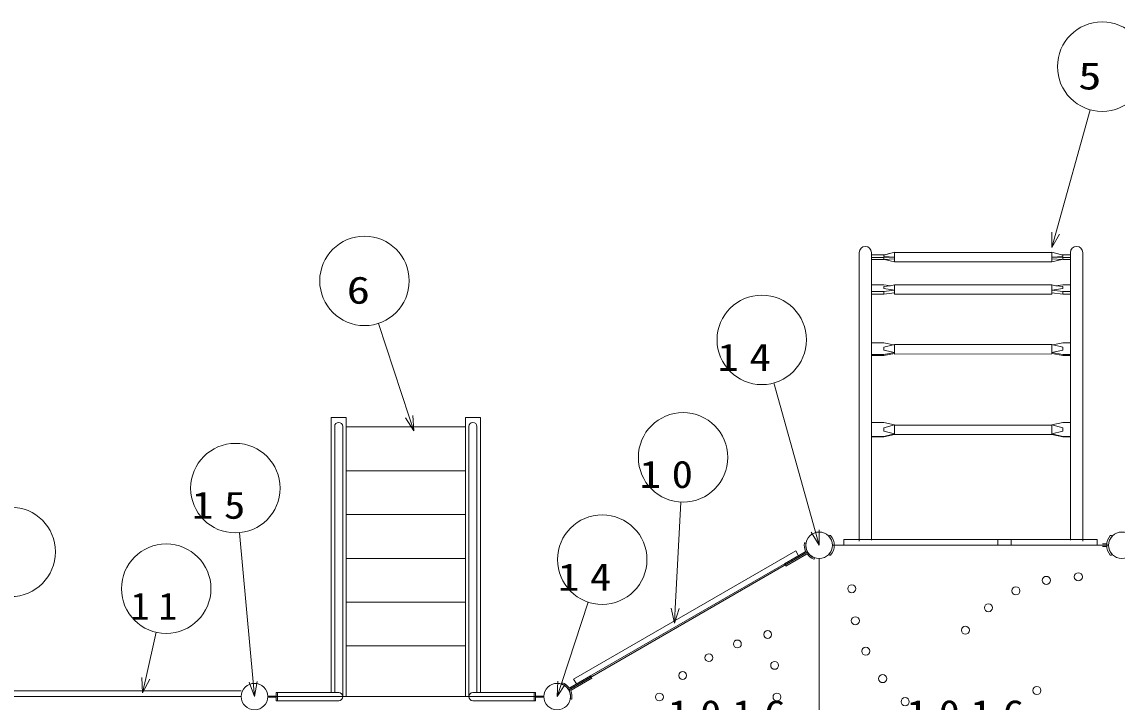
# Model space of a CAD drawing. Units: millimetres on the paper. Extents: x 0 to 420, y -594 to 297.
# Drawn here: x 156.7 to 218, y 182.3 to 220.3 of the extents above; entities that cross this region are included whole.
import ezdxf
from ezdxf.enums import TextEntityAlignment as Align

# ---------------------------------------------------------------- set-up
doc = ezdxf.new("R2010")
doc.units = ezdxf.units.MM
for name, color, linetype, lineweight in [('2D', 7, 'Continuous', 13), ('AM_5', 7, 'Continuous', 13), ('TEXT', 7, 'Continuous', 13)]:
    doc.layers.add(name, color=color, linetype=linetype, lineweight=lineweight)
doc.styles.add('ＭＳ ゴシック', font='')
doc.styles.get('ＭＳ ゴシック').set_extended_font_data('MS Gothic')

msp = doc.modelspace()

# ---------------------------------------------------------------- linework, layer by layer
at = {"layer": '2D'}
for p, q in [((203.544, 191.28), (203.544, 207.405)), ((204.234, 207.405), (204.234, 191.323)), ((204.953, 207.276), (204.242, 207.277)), ((204.242, 207.124), (204.914, 207.124)), ((204.242, 207.023), (204.914, 207.023)), ((204.914, 207.266), (205.527, 207.419)), ((204.914, 207.182), (204.914, 207.266)), ((205.527, 207.151), (204.914, 207.182)), ((204.914, 207.124), (205.527, 207.151)), ((204.914, 207.124), (204.914, 207.023)), ((204.914, 207.023), (205.527, 207.05)), ((205.527, 207.419), (204.953, 207.276)), ((205.527, 206.883), (204.957, 207.025)), ((205.527, 207.05), (205.527, 207.419)), ((205.527, 207.416), (214.308, 207.414)), ((205.527, 206.888), (205.527, 207.416)), ((205.527, 207.05), (205.527, 206.883)), ((214.308, 207.419), (214.882, 207.276)), ((214.308, 207.05), (214.308, 207.419)), ((214.921, 207.266), (214.308, 207.419)), ((214.308, 207.414), (214.308, 206.888)), ((214.308, 207.151), (214.921, 207.182)), ((214.921, 207.124), (214.308, 207.151)), ((214.308, 207.05), (214.308, 206.883)), ((214.921, 207.023), (214.308, 207.05)), ((214.308, 206.883), (214.878, 207.025)), ((214.882, 207.276), (215.357, 207.277)), ((214.921, 207.182), (214.921, 207.266)), ((214.921, 207.124), (214.921, 207.023)), ((215.357, 207.124), (214.921, 207.124)), ((215.357, 207.023), (214.921, 207.023)), ((215.357, 207.405), (215.357, 191.323)), ((216.048, 191.27), (216.048, 207.405)), ((214.308, 206.888), (205.527, 206.888)), ((204.914, 205.594), (204.242, 205.594)), ((204.242, 205.232), (204.914, 205.232)), ((205.298, 205.55), (204.914, 205.594)), ((204.914, 205.512), (205.298, 205.55)), ((204.914, 205.389), (204.914, 205.512)), ((205.527, 205.304), (204.914, 205.389)), ((204.914, 205.232), (205.527, 205.304)), ((204.914, 205.232), (204.914, 205.086)), ((204.914, 205.086), (205.527, 205.161)), ((205.527, 205.608), (205.298, 205.55)), ((205.527, 205.13), (205.442, 205.154)), ((205.527, 205.161), (205.527, 205.608)), ((205.527, 205.608), (214.308, 205.608)), ((205.527, 205.072), (205.527, 205.608)), ((205.527, 205.217), (205.527, 205.13)), ((214.308, 205.608), (214.308, 205.072)), ((214.308, 205.608), (214.537, 205.55)), ((214.308, 205.161), (214.308, 205.608)), ((214.308, 205.304), (214.921, 205.389)), ((214.921, 205.232), (214.308, 205.304)), ((214.308, 205.217), (214.308, 205.13)), ((214.921, 205.086), (214.308, 205.161)), ((214.308, 205.13), (214.381, 205.15)), ((214.537, 205.55), (214.921, 205.594)), ((214.921, 205.512), (214.537, 205.55)), ((214.921, 205.594), (215.357, 205.594)), ((214.921, 205.389), (214.921, 205.512)), ((214.921, 205.232), (214.921, 205.086)), ((215.357, 205.232), (214.921, 205.232)), ((204.242, 205.086), (204.914, 205.086)), ((214.308, 205.072), (205.527, 205.072)), ((215.357, 205.086), (214.921, 205.086)), ((176.673, 203.448), (178.388, 198.231)), ((204.914, 202.351), (204.242, 202.351)), ((205.472, 202.252), (204.914, 202.351)), ((204.914, 202.113), (205.527, 202.264)), ((204.914, 201.953), (204.914, 202.113)), ((205.527, 202.265), (205.472, 202.252)), ((205.527, 202.269), (214.308, 202.265)), ((205.527, 201.733), (205.527, 202.269)), ((205.527, 201.764), (205.527, 202.265)), ((214.308, 202.265), (214.308, 201.736)), ((214.308, 202.265), (214.363, 202.252)), ((214.308, 201.764), (214.308, 202.265)), ((214.921, 202.113), (214.308, 202.264)), ((214.363, 202.252), (214.921, 202.351)), ((214.921, 202.351), (215.357, 202.351)), ((214.921, 201.953), (214.921, 202.113)), ((204.242, 201.716), (204.914, 201.716)), ((204.242, 201.651), (204.914, 201.651)), ((205.527, 201.825), (204.914, 201.953)), ((204.914, 201.716), (205.527, 201.825)), ((204.914, 201.651), (205.527, 201.764)), ((214.308, 201.736), (205.527, 201.733)), ((214.308, 201.825), (214.921, 201.953)), ((214.921, 201.716), (214.308, 201.825)), ((214.921, 201.651), (214.308, 201.764)), ((215.357, 201.716), (214.921, 201.716)), ((215.357, 201.651), (214.921, 201.651)), ((174.035, 198.188), (174.868, 198.188)), ((174.035, 198.188), (174.035, 182.813)), ((174.868, 198.188), (174.868, 182.587)), ((178.176, 198.161), (178.648, 197.44)), ((178.388, 198.231), (178.648, 197.44)), ((178.648, 197.44), (178.6, 198.301)), ((181.535, 198.188), (182.368, 198.188)), ((181.535, 198.188), (181.535, 182.587)), ((182.368, 198.188), (182.368, 182.813)), ((204.914, 197.907), (204.242, 197.907)), ((205.527, 197.773), (204.914, 197.907)), ((204.914, 197.618), (205.527, 197.772)), ((205.527, 197.234), (205.527, 197.773)), ((205.527, 197.767), (214.308, 197.767)), ((205.527, 197.241), (205.527, 197.767)), ((214.308, 197.773), (214.921, 197.907)), ((214.308, 197.234), (214.308, 197.773)), ((214.921, 197.618), (214.308, 197.772)), ((214.308, 197.767), (214.308, 197.241)), ((214.921, 197.907), (215.357, 197.907)), ((174.225, 197.683), (174.225, 182.813)), ((174.678, 197.683), (174.678, 182.587)), ((174.868, 197.657), (181.535, 197.657)), ((181.725, 197.683), (181.725, 182.587)), ((182.178, 197.683), (182.178, 182.813)), ((204.242, 197.133), (204.914, 197.133)), ((204.914, 197.423), (204.914, 197.618)), ((204.914, 197.493), (204.914, 197.525)), ((205.527, 197.266), (204.914, 197.423)), ((204.914, 197.133), (205.527, 197.266)), ((204.914, 197.101), (205.527, 197.234)), ((214.308, 197.241), (205.527, 197.241)), ((214.308, 197.266), (214.921, 197.423)), ((214.921, 197.133), (214.308, 197.266)), ((214.921, 197.101), (214.308, 197.234)), ((214.921, 197.423), (214.921, 197.618)), ((214.921, 197.493), (214.921, 197.525)), ((215.357, 197.133), (214.921, 197.133)), ((204.242, 197.101), (204.914, 197.101)), ((215.357, 197.101), (214.921, 197.101)), ((174.868, 195.21), (181.535, 195.21)), ((174.868, 192.762), (181.535, 192.762)), ((200.503, 191.182), (200.489, 191.172)), ((200.565, 191.172), (200.503, 191.182)), ((201.834, 191.568), (201.847, 191.579)), ((217.484, 191.044), (202.05, 191.044)), ((202.151, 191.044), (202.392, 191.044)), ((202.169, 191.044), (202.392, 191.044)), ((202.169, 191.044), (202.392, 191.044)), ((202.684, 191.361), (202.684, 191.044)), ((216.85, 191.361), (202.684, 191.361)), ((212.425, 191.044), (207.109, 191.044)), ((211.305, 191.361), (211.305, 191.044)), ((212.035, 191.361), (212.035, 191.044)), ((216.85, 191.361), (216.85, 191.044)), ((217.365, 191.119), (217.142, 191.119)), ((217.383, 191.044), (217.142, 191.044)), ((217.365, 191.044), (217.142, 191.044)), ((217.365, 191.044), (217.142, 191.044)), ((217.7, 191.568), (217.687, 191.579)), ((187.301, 182.957), (200.668, 190.674)), ((199.995, 190.737), (187.582, 183.571)), ((200.153, 190.463), (187.741, 183.297)), ((200.53, 190.681), (199.368, 190.01)), ((200.568, 190.616), (199.405, 189.945)), ((200.568, 190.616), (199.405, 189.945)), ((200.605, 190.551), (199.442, 189.88)), ((199.995, 190.737), (200.153, 190.463)), ((201.834, 190.52), (201.847, 190.51)), ((217.365, 190.969), (217.142, 190.969)), ((217.7, 190.52), (217.687, 190.51)), ((174.868, 190.315), (181.535, 190.315)), ((199.368, 190.01), (199.405, 189.945)), ((199.442, 189.88), (199.405, 189.945)), ((201.026, 190.278), (201.01, 190.27)), ((201.047, 190.336), (201.026, 190.278)), ((201.309, 190.303), (201.309, 174.869)), ((201.309, 190.303), (201.309, 174.869)), ((174.868, 187.867), (181.535, 187.867)), ((174.868, 185.42), (181.535, 185.42)), ((187.364, 183.079), (188.526, 183.75)), ((187.401, 183.014), (188.564, 183.686)), ((187.401, 183.014), (188.564, 183.686)), ((188.526, 183.75), (188.564, 183.686)), ((188.601, 183.621), (188.564, 183.686)), ((186.921, 183.295), (186.943, 183.353)), ((186.943, 183.353), (186.959, 183.36)), ((187.438, 182.95), (188.601, 183.621)), ((187.582, 183.571), (187.741, 183.297)), ((169.003, 182.903), (153.569, 182.903)), ((169.003, 182.586), (153.569, 182.586)), ((185.919, 182.586), (170.484, 182.586)), ((170.485, 182.613), (170.952, 182.613)), ((170.485, 182.56), (170.952, 182.56)), ((170.952, 182.36), (170.952, 182.813)), ((170.952, 182.813), (174.452, 182.813)), ((171.035, 182.36), (171.035, 182.813)), ((181.725, 182.587), (174.678, 182.587)), ((185.451, 182.813), (181.951, 182.813)), ((185.368, 182.813), (185.368, 182.36)), ((185.451, 182.813), (185.451, 182.36)), ((185.917, 182.613), (185.451, 182.613)), ((185.917, 182.56), (185.451, 182.56)), ((187.404, 182.459), (187.465, 182.448)), ((187.465, 182.448), (187.479, 182.459)), ((170.952, 182.36), (174.452, 182.36)), ((185.451, 182.36), (181.951, 182.36))]:
    msp.add_line(p, q, dxfattribs=at)
for centre, radius in [((175.892, 205.822), 2.5), ((201.309, 191.044), 0.741), ((218.225, 191.044), 0.741), ((214.008, 189.084), 0.225), ((215.797, 189.283), 0.225), ((203.131, 188.616), 0.225), ((212.305, 188.499), 0.225), ((210.773, 187.555), 0.225), ((203.329, 186.827), 0.225), ((198.428, 186.059), 0.219), ((209.484, 186.298), 0.225), ((196.738, 185.532), 0.219), ((195.144, 184.762), 0.219), ((203.915, 185.125), 0.225), ((198.817, 184.332), 0.219), ((193.68, 183.767), 0.219), ((204.859, 183.592), 0.225), ((169.744, 182.587), 0.741), ((186.66, 182.586), 0.741), ((213.478, 182.929), 0.225), ((192.379, 182.566), 0.219), ((198.948, 182.566), 0.219), ((206.116, 182.304), 0.225)]:
    msp.add_circle(centre, radius, dxfattribs=at)
for centre, radius, start, end in [((203.889, 207.399), 0.345, 0.84881, 179.15119), ((215.702, 207.399), 0.345, 0.84881, 179.15119), ((174.452, 197.683), 0.227, 0, 180), ((181.951, 197.683), 0.227, 0, 180), ((201.309, 191.044), 0.83, 171.14408, 202.81924), ((201.309, 191.044), 0.755, 170.29097, 202.81924), ((201.309, 191.044), 0.742, 315.05104, 44.94896), ((201.911, 191.502), 0.1, 77.17799, 129.79182), ((201.926, 191.567), 0.0333, 40.29832, 77.17799), ((201.309, 191.044), 0.842, 319.70168, 40.29832), ((217.365, 191.153), 0.0333, 270, 312.14378), ((218.225, 191.044), 0.842, 139.70168, 220.29832), ((218.225, 191.044), 0.742, 135.05104, 224.94896), ((217.608, 191.567), 0.0333, 102.82201, 139.70168), ((217.623, 191.502), 0.1, 50.20818, 102.82201), ((200.514, 190.71), 0.0332, 300, 22.81924), ((200.514, 190.71), 0.108, 300, 22.81924), ((200.622, 190.523), 0.108, 37.18076, 120), ((200.622, 190.523), 0.0332, 37.18076, 120), ((201.309, 191.044), 0.83, 217.18076, 248.85592), ((201.309, 191.044), 0.755, 217.18076, 249.70903), ((201.911, 190.586), 0.1, 230.20818, 282.82201), ((201.926, 190.521), 0.0333, 282.82201, 319.70168), ((217.365, 190.936), 0.0333, 47.85622, 90), ((217.608, 190.521), 0.0333, 220.29832, 257.17799), ((217.623, 190.586), 0.1, 257.17799, 309.79182), ((186.659, 182.586), 0.755, 37.18076, 69.70903), ((186.659, 182.586), 0.83, 37.18076, 68.85592), ((187.347, 183.108), 0.0332, 217.18076, 300), ((174.452, 182.587), 0.227, 270, 90), ((181.951, 182.587), 0.227, 90, 270), ((187.347, 183.108), 0.108, 217.18076, 300), ((187.455, 182.921), 0.108, 120, 202.81924), ((186.659, 182.586), 0.755, 350.29097, 22.81924), ((187.455, 182.921), 0.0332, 120, 202.81924), ((186.659, 182.586), 0.83, 351.14408, 22.81924)]:
    msp.add_arc(centre, radius, start, end, dxfattribs=at)
at = {"layer": 'AM_5'}
for p, q in [((216.456, 215.387), (214.532, 208.491)), ((214.317, 208.551), (214.308, 207.688)), ((214.532, 208.491), (214.308, 207.688)), ((214.308, 207.688), (214.747, 208.431)), ((198.774, 200.118), (201.085, 191.847)), ((193.571, 193.463), (193.263, 187.517)), ((168.903, 191.748), (169.668, 183.416)), ((200.87, 191.787), (201.309, 191.044)), ((201.085, 191.847), (201.309, 191.044)), ((201.309, 191.044), (201.3, 191.907)), ((188.401, 187.869), (186.92, 183.378)), ((193.04, 187.528), (193.22, 186.685)), ((193.263, 187.517), (193.22, 186.685)), ((193.22, 186.685), (193.486, 187.505)), ((164.256, 186.182), (163.671, 183.605)), ((163.453, 183.654), (163.487, 182.792)), ((163.671, 183.605), (163.487, 182.792)), ((163.487, 182.792), (163.889, 183.555)), ((169.445, 183.396), (169.744, 182.587)), ((169.668, 183.416), (169.744, 182.587)), ((169.744, 182.587), (169.89, 183.437)), ((186.708, 183.448), (186.66, 182.586)), ((186.92, 183.378), (186.66, 182.586)), ((186.66, 182.586), (187.133, 183.308))]:
    msp.add_line(p, q, dxfattribs=at)
for centre in [(217.128, 217.795), (198.101, 202.526), (193.7, 195.96), (168.675, 194.238), (156.118, 190.677), (189.183, 190.243), (164.808, 188.62)]:
    msp.add_circle(centre, 2.5, dxfattribs=at)

# ---------------------------------------------------------------- texts
at = {"layer": '2D', "style": 'ＭＳ ゴシック', "width": 1.25}
msp.add_text('6', height=1.527, dxfattribs=at).set_placement((174.9, 204.086), align=Align.BOTTOM_LEFT)
at = {"layer": 'AM_5', "style": 'ＭＳ ゴシック', "width": 1.25}
msp.add_text('5', height=1.527, dxfattribs=at).set_placement((215.789, 216.059), align=Align.BOTTOM_LEFT)
at = {"layer": 'AM_5', "char_height": 1.527, "attachment_point": 7, "style": 'ＭＳ ゴシック'}
for s, insert in [('\\T1.5;\\W1.15;14', (195.621, 200.79)), ('\\T1.5;\\W1.15;10', (191.269, 194.224)), ('\\T1.5;\\W1.15;15', (166.244, 192.502)), ('\\T1.5;\\W1.15;14', (186.703, 188.507)), ('\\T1.5;11', (162.824, 186.884))]:
    msp.add_mtext(s, dxfattribs=dict(at, insert=insert))
at = {"layer": 'TEXT', "char_height": 1.527, "attachment_point": 7, "style": 'ＭＳ ゴシック'}
for insert in [(192.858, 180.845), (206.196, 180.85)]:
    msp.add_mtext('\\T1.5;\\W1.15;1016', dxfattribs=dict(at, insert=insert))

doc.saveas('drawing.dxf')
